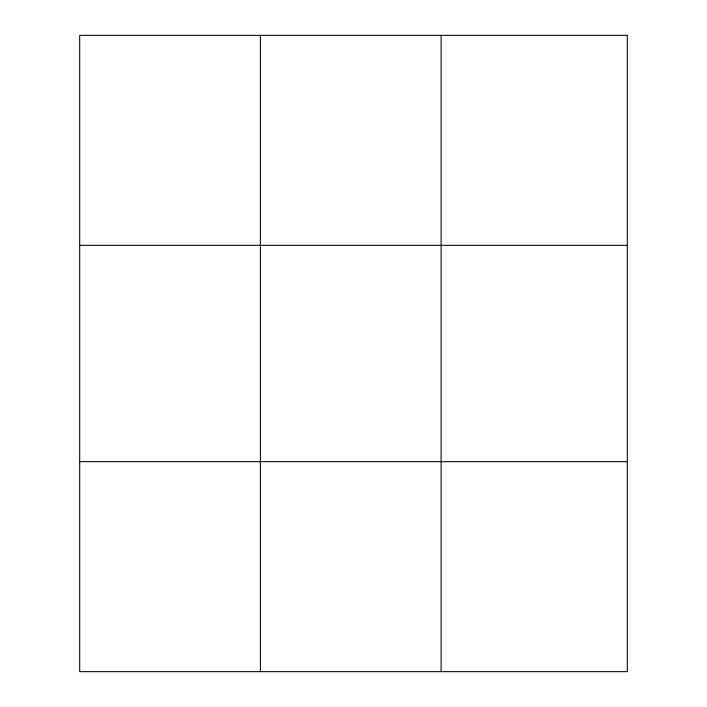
<?xml version="1.0" encoding="UTF-8"?>
<svg xmlns="http://www.w3.org/2000/svg" width="707" height="707" viewBox="0 0 707 707"><rect width="100%" height="100%" fill="white"/><g stroke="black" fill="none" stroke-linecap="round" stroke-linejoin="round"><path stroke-width="1.06" d="M260.406 671.65L260.406 35.35M441.115 671.65L441.115 35.35M79.697 245.329L627.303 245.329M79.697 461.671L627.303 461.671M627.303 35.35L627.303 671.65L79.697 671.65L79.697 35.35L627.303 35.35"/></g></svg>
